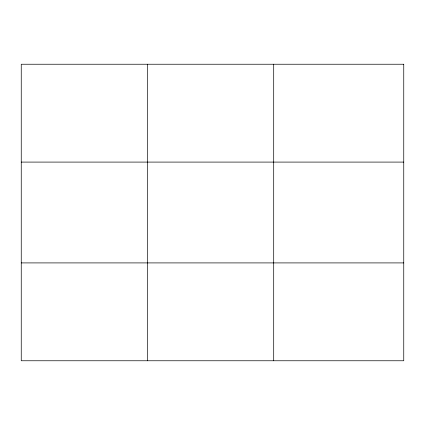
<?xml version="1.0" encoding="UTF-8"?>
<svg xmlns="http://www.w3.org/2000/svg" width="425" height="425" viewBox="0 0 425 425"><rect width="100%" height="100%" fill="white"/><g stroke="black" fill="none" stroke-linecap="round" stroke-linejoin="round"><path stroke-width="0.64" d="M147.475 360.761L147.475 64.239M273.7 360.761L273.7 64.239M21.25 162.09L403.75 162.09M21.25 262.91L403.75 262.91M403.75 64.239L403.75 360.761L21.25 360.761L21.25 64.239L403.75 64.239"/></g></svg>
